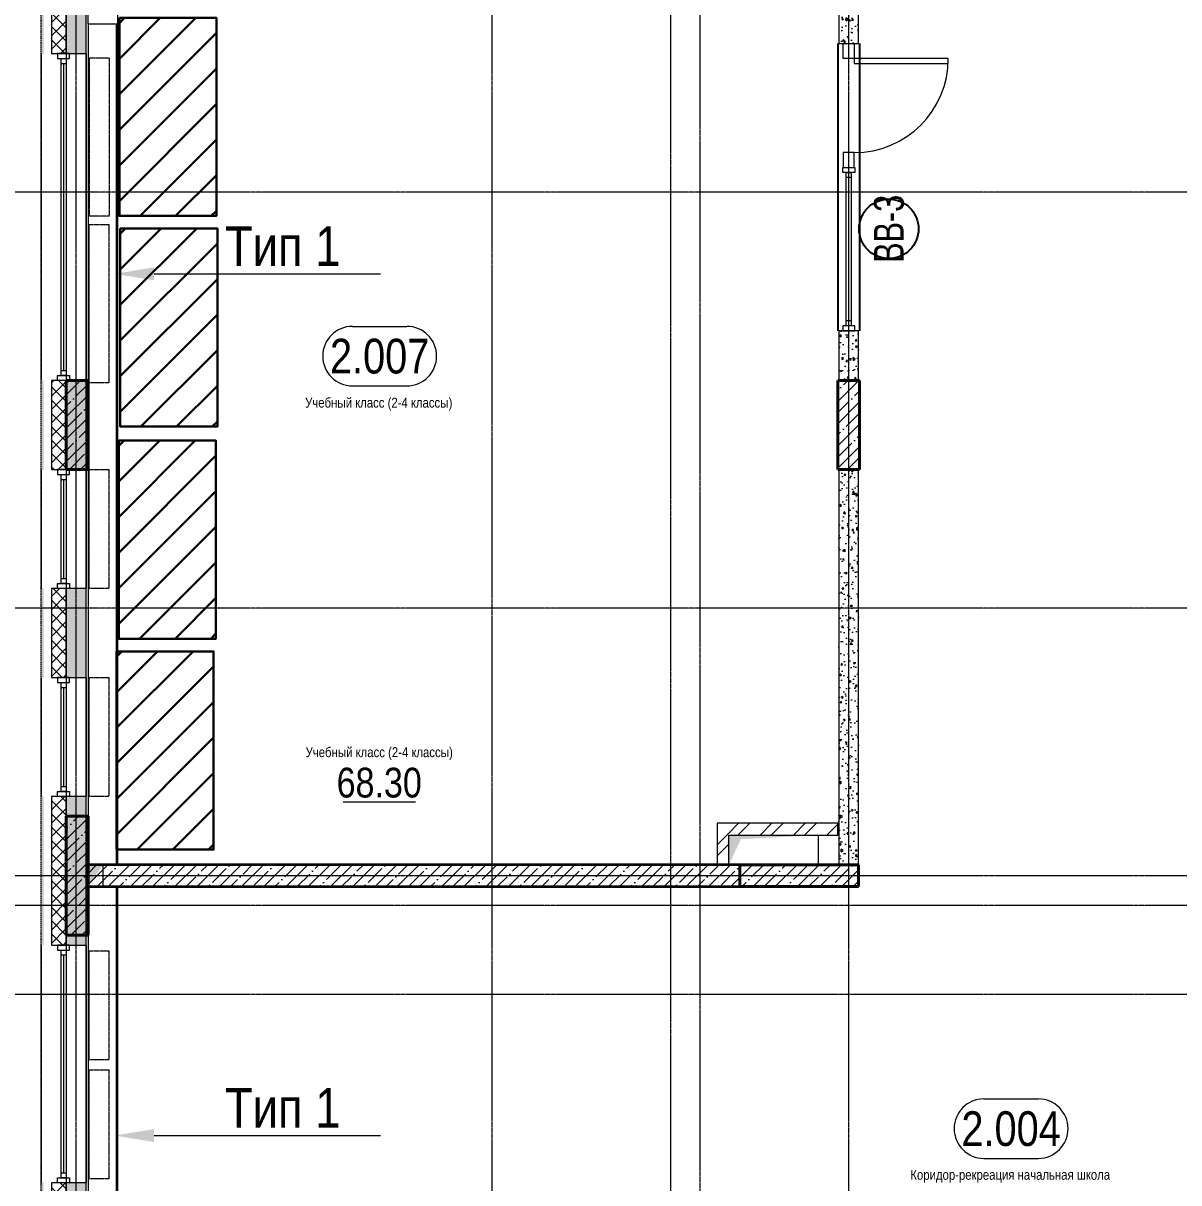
# Model space of a CAD drawing. Header units: millimetres. Extents: x -231292 to 573618, y -153144 to 564035.
# Drawn here: x 8348 to 20016, y 36830 to 48536 of the extents above; entities that cross this region are included whole.
import ezdxf
from ezdxf import colors
from ezdxf.entities.mleader import LeaderData, LeaderLine
from ezdxf.enums import TextEntityAlignment as Align
from ezdxf.math import Vec2, Vec3

# ---------------------------------------------------------------- set-up
doc = ezdxf.new("R2010")
doc.units = ezdxf.units.MM
for name, pattern in [('CENTER2', [28.575, 19.05, -3.175, 3.175, -3.175]), ('DASHED', [19.05, 12.7, -6.35]), ('HIDDEN2', [4.7625, 3.175, -1.5875])]:
    doc.linetypes.add(name, pattern=pattern)
doc.layers.get('0').update_dxf_attribs({"color": 250})
doc.layers.get('Defpoints').update_dxf_attribs({"color": 250})
for name, color, linetype, lineweight in [('10.3) строит. леса', 20, 'Continuous', 30), ('A-AREA', 250, 'Continuous', 15), ('A-Wall_Материал_Газоблок_Контур', 250, 'Continuous', 0), ('АР_Area', 250, 'Continuous', 5), ('АР_Витраж', 250, 'Continuous', 13), ('АР_Витраж марка', 250, 'Continuous', 9), ('АР_Двери_витраж', 250, 'Continuous', 9), ('АР_Колонны', 250, 'Continuous', 35), ('АР_Окна', 250, 'Continuous', 5), ('АР_Отопительные приборы', 250, 'HIDDEN2', 0), ('АР_площадь пом', 250, 'Continuous', 5), ('АР_Стены ЖБ', 250, 'Continuous', 35), ('АР_Стены кирпич', 250, 'Continuous', 20), ('АР_Стены ПЕНОблок', 250, 'Continuous', 20), ('АР_Утеплитель', 250, 'Continuous', 0), ('АР_Штриховка', 250, 'Continuous', 0), ('Зашивка радиаторов тип 1 (фанера и МДФ)', 250, 'Continuous', 0), ('Зашивки ГКЛ на всю высоту', 250, 'Continuous', 0), ('КМ_Фахверки', 250, 'Continuous', 80), ('ОВ_Отопление', 250, 'Continuous', 0), ('ОВ_Шахты', 250, 'Continuous', 5), ('Размеры зашивки ГКЛ', 250, 'Continuous', 0), ('РД_Оси_100', 250, 'Continuous', 0), ('РД_проем_инж перемыч_фахверк', 250, 'Continuous', 18)]:
    doc.layers.add(name, color=color, linetype=linetype, lineweight=lineweight)
doc.layers.add('АР_Делит', color=250, linetype='Continuous', lineweight=0, plot=False)
doc.layers.add('РД_Проем', color=250, linetype='Continuous', lineweight=0, plot=False)
doc.layers.add('РД_Витраж_вн', color=250, linetype='Continuous')
doc.styles.add('Arial_09', font='ARIALN.TTF', dxfattribs={"width": 0.9})
doc.styles.add('style1', font='ARIALN.TTF')
pattern_1 = [(45, (8883.4, 13229.69), (-112.2532, 112.2532), []), (45, (8995.66, 13229.69), (-112.2532, 112.2532), [198.4375, -39.6875, 0, -39.6875])]

# ---------------------------------------------------------------- blocks, each defined once
blk = doc.blocks.new('СОШ_2200_АР_ОСИ_М100_28.05.24')
at = {"layer": 'АР_Делит', "color": 5, "linetype": 'DASHED'}
blk.add_lwpolyline([(114955, 135155), (114955, -355), (93595.036, -355), (93595.036, 13855), (94145, 13855), (94145, 68320), (66055, 68320), (66055, 13857.73), (83455, 13857.73), (83455, -355), (45245, -355), (45245, 13145), (44695, 13145), (44695, 26755), (45245, 26755), (45245, 68320), (20455, 68320), (20455, 26755), (27955, 26755), (27955, 13145), (-355, 13145), (-355, 100855)], dxfattribs=at)
at = {"layer": 'РД_Оси_100', "linetype": 'CENTER2'}
for p, q in [((0, -6155), (0, 139938.679)), ((4200, -6155), (4200, 139938.679)), ((29555, 33600), (-5954.958, 33600)), ((29555, 29400), (-5954.958, 29400))]:
    blk.add_line(p, q, dxfattribs=at)
for points in [[(5849.555, 139938.679), (6000, 139538.679), (6000, -6194.559)], [(6300, -6195.83), (6300, 139538.679), (6450, 139938.679)], [(7800, -6155), (7800, 139938.679)], [(29555, 26700), (-5454.958, 26700), (-5954.958, 26850)], [(29555, 26400), (-5454.958, 26400), (-5954.958, 26250)], [(29555, 25500), (-5954.958, 25500)]]:
    blk.add_lwpolyline(points, dxfattribs=at)
blk = doc.blocks.new('otv')
at = {"linetype": 'Continuous'}
blk.add_lwpolyline([(0, -1), (0, 0), (1, 0), (1, -1)], close=True, dxfattribs=at)
blk.add_solid([(0, -1), (0, 0), (0.135, -0.137), (1, 0)], dxfattribs=at)
blk = doc.blocks.new('otv_в_стене')
at = {"linetype": 'Continuous'}
blk.add_lwpolyline([(0, -1), (0, 0), (1, 0), (1, -1)], close=True, dxfattribs=at)
blk.add_solid([(0, -1), (0, 0), (0.5, -0.5), (1, 0)], dxfattribs=at)
blk = doc.blocks.new('MOK-МаркаПом_овал_ареал')
for p, q in [((-2.75, 3), (2.75, 3)), ((-2.75, -3), (2.75, -3))]:
    blk.add_line(p, q)
for centre, radius, start, end in [((-2.75, 0), 3, 90, 270), ((2.75, 0), 3, 270, 90), ((-3.75, 0), 3.5, 0, 0.001)]:
    blk.add_arc(centre, radius, start, end)
at = {"color": 0, "style": 'style1'}
blk.add_attdef('АР-ПОМЕЩЕНИЕ:НОМЕР', text='', height=3.5, dxfattribs=at).set_placement((0, 0), align=Align.MIDDLE)
at = {"layer": 'Defpoints', "color": 2, "style": 'style1'}
blk.add_attdef('АР-ПОМЕЩЕНИЕ:НАИМЕНОВАНИЕ', text='', height=1, dxfattribs=at).set_placement((-0.09, -4.81), align=Align.MIDDLE)
blk = doc.blocks.new('MOK-МаркаПомещения1')
at = {"layer": 'A-AREA', "color": 0}
blk.add_line((-3.65, -1.94), (3.65, -1.94), dxfattribs=at)
at = {"layer": 'A-AREA', "color": 0, "style": 'style1'}
blk.add_attdef('АР-ПОМЕЩЕНИЕ:ПЛОЩАДЬ', text='', height=3, dxfattribs=at).set_placement((0, 0), align=Align.MIDDLE)
at = {"layer": 'Defpoints', "style": 'style1', "flags": 8}
blk.add_attdef('АР-ПОМЕЩЕНИЕ:НАИМЕНОВАНИЕ', text='', height=1, dxfattribs=at).set_placement((0, 2.96), align=Align.MIDDLE)
blk = doc.blocks.new('МаркаВитража1')
at = {"layer": 'Defpoints'}
blk.add_circle((0, 0), 3, dxfattribs=at)
at = {"color": 0, "linetype": 'ByBlock', "lineweight": -2, "style": 'Arial_09', "width": 0.9}
blk.add_attdef('АР-ОКНО:НАИМЕНОВАНИЕ', text='', height=3, dxfattribs=at).set_placement((0, 0), align=Align.MIDDLE)

msp = doc.modelspace()

# ---------------------------------------------------------------- hatches: boundary and pattern name
at = {"layer": '10.3) строит. леса'}
h = msp.add_hatch(dxfattribs=at)
h.set_pattern_fill('ANSI31', color=256, scale=80)
h.set_pattern_definition([(45, (13518.53, 192469.18), (-179.60512, 179.60512), [])])
h.paths.add_polyline_path([(9318.839, 48590.061), (9318.839, 46590.061), (10298.839, 46590.061), (10298.839, 48590.061)])
h = msp.add_hatch(dxfattribs=at)
h.set_pattern_fill('ANSI31', color=256, scale=80)
h.set_pattern_definition([(45, (13527.96, 190342.58), (-179.60512, 179.60512), [])])
h.paths.add_polyline_path([(9328.276, 46463.461), (9328.276, 44463.461), (10308.276, 44463.461), (10308.276, 46463.461)])
h = msp.add_hatch(dxfattribs=at)
h.set_pattern_fill('ANSI31', color=256, scale=80)
h.set_pattern_definition([(45, (13513.84, 188200.73), (-179.60512, 179.60512), [])])
h.paths.add_polyline_path([(9314.153, 44321.609), (9314.153, 42321.609), (10294.153, 42321.609), (10294.153, 44321.609)])
h = msp.add_hatch(dxfattribs=at)
h.set_pattern_fill('ANSI31', color=256, scale=80)
h.set_pattern_definition([(45, (13490.6, 186072.52), (-179.60512, 179.60512), [])])
h.paths.add_polyline_path([(9290.901, 42193.403), (9290.901, 40193.403), (10270.901, 40193.403), (10270.901, 42193.403)])
at = {"layer": 'АР_Штриховка', "linetype": 'Continuous', "lineweight": 0}
h = msp.add_hatch(dxfattribs=at)
h.set_pattern_fill('_U', color=256, style=0, pattern_type=0)
h.set_pattern_definition([(360, (8883.4027, 13229.6861), (-8e-17, 1), [])])
h.paths.add_polyline_path([(8528.403, 29029.686), (8553.403, 29029.686), (8553.403, 29929.686), (8528.403, 29929.686)], flags=0)
h.paths.add_polyline_path([(8528.403, 31129.686), (8553.403, 31129.686), (8553.403, 32029.686), (8528.403, 32029.686)], flags=0)
h.paths.add_polyline_path([(8528.403, 35329.686), (8553.403, 35329.686), (8553.403, 36829.686), (8528.403, 36829.686)], flags=0)
h.paths.add_polyline_path([(8528.403, 39229.686), (8553.403, 39229.686), (8553.403, 40729.686), (8528.403, 40729.686)], flags=0)
h.paths.add_polyline_path([(8528.403, 41929.686), (8553.403, 41929.686), (8553.403, 42829.686), (8528.403, 42829.686)], flags=0)
h.paths.add_polyline_path([(8528.403, 44029.686), (8553.403, 44029.686), (8553.403, 44929.686), (8528.403, 44929.686)], flags=0)
h.paths.add_polyline_path([(8528.403, 48229.686), (8553.403, 48229.686), (8553.403, 50029.686), (8528.403, 50029.686)], flags=0)
h.paths.add_polyline_path([(8528.403, 51229.686), (8553.403, 51229.686), (8553.403, 52129.686), (8528.403, 52129.686)], flags=0)
h.paths.add_polyline_path([(8528.403, 53329.686), (8553.403, 53329.686), (8553.403, 54229.686), (8528.403, 54229.686)], flags=0)
h.paths.add_polyline_path([(8528.403, 57529.686), (8553.403, 57529.686), (8553.403, 59329.686), (8528.403, 59329.686)], flags=0)
h.paths.add_polyline_path([(8528.403, 60529.686), (8553.403, 60529.686), (8553.403, 61429.686), (8528.403, 61429.686)], flags=0)
h.paths.add_polyline_path([(8528.403, 62629.686), (8553.403, 62629.686), (8553.403, 63529.686), (8528.403, 63529.686)], flags=0)
h.paths.add_polyline_path([(8528.403, 66829.686), (8553.403, 66829.686), (8553.403, 68629.686), (8528.403, 68629.686)], flags=0)
h.paths.add_polyline_path([(8528.403, 69829.686), (8553.403, 69829.686), (8553.403, 70729.686), (8528.403, 70729.686)], flags=0)
h.paths.add_polyline_path([(8528.403, 71929.686), (8553.403, 71929.686), (8553.403, 72829.686), (8528.403, 72829.686)], flags=0)
h.paths.add_polyline_path([(8528.403, 76129.686), (8553.403, 76129.686), (8553.403, 77829.686), (8528.403, 77829.686)], flags=0)
h.paths.add_polyline_path([(8528.403, 80229.686), (8553.403, 80229.686), (8553.403, 81129.686), (8528.403, 81129.686)], flags=0)
h.paths.add_polyline_path([(8528.403, 82629.686), (8553.403, 82629.686), (8553.403, 83829.686), (8528.403, 83829.686)], flags=0)
h.paths.add_polyline_path([(8528.403, 86229.686), (8553.403, 86229.686), (8553.403, 87129.686), (8528.403, 87129.686)], flags=0)
h.paths.add_polyline_path([(8528.403, 88629.686), (8553.403, 88629.686), (8553.403, 89829.686), (8528.403, 89829.686)], flags=0)
h.paths.add_polyline_path([(8528.403, 92229.686), (8553.403, 92229.686), (8553.403, 93129.686), (8528.403, 93129.686)], flags=0)
h.paths.add_polyline_path([(8528.403, 94629.686), (8553.403, 94629.686), (8553.403, 96129.686), (8528.403, 96129.686)], flags=0)
h.paths.add_polyline_path([(8528.403, 98529.686), (8553.403, 98529.686), (8553.403, 99429.686), (8528.403, 99429.686)], flags=0)
h.paths.add_polyline_path([(8528.403, 100929.686), (8553.403, 100929.686), (8553.403, 102329.686), (8528.403, 102329.686)], flags=0)
h.paths.add_polyline_path([(8528.403, 103529.686), (8553.403, 103529.686), (8553.403, 104029.686), (8528.403, 104029.686)], flags=0)
h = msp.add_hatch(dxfattribs=at)
h.set_pattern_fill('ANSI37', color=256, scale=30, style=0)
h.set_pattern_definition([(45, (8883.4, 13229.69), (-67.35192, 67.35192), []), (135, (8883.4, 13229.69), (-67.35192, -67.35192), [])])
h.paths.add_polyline_path([(8633.403, 29029.686), (8783.403, 29029.686), (8783.403, 29929.686), (8633.403, 29929.686)], flags=0)
h.paths.add_polyline_path([(8633.403, 31129.686), (8783.403, 31129.686), (8783.403, 32029.686), (8633.403, 32029.686)], flags=0)
h.paths.add_polyline_path([(8633.403, 35329.686), (8783.403, 35329.686), (8783.403, 36829.686), (8633.403, 36829.686)], flags=0)
h.paths.add_polyline_path([(8633.403, 39229.686), (8783.403, 39229.686), (8783.403, 40729.686), (8633.403, 40729.686)], flags=0)
h.paths.add_polyline_path([(8633.403, 41929.686), (8783.403, 41929.686), (8783.403, 42829.686), (8633.403, 42829.686)], flags=0)
h.paths.add_polyline_path([(8633.403, 44029.686), (8783.403, 44029.686), (8783.403, 44929.686), (8633.403, 44929.686)], flags=0)
h.paths.add_polyline_path([(8633.403, 48229.686), (8783.403, 48229.686), (8783.403, 50029.686), (8633.403, 50029.686)], flags=0)
h.paths.add_polyline_path([(8633.403, 51229.686), (8783.403, 51229.686), (8783.403, 52129.686), (8633.403, 52129.686)], flags=0)
h.paths.add_polyline_path([(8633.403, 53329.686), (8783.403, 53329.686), (8783.403, 54229.686), (8633.403, 54229.686)], flags=0)
h.paths.add_polyline_path([(8633.403, 57529.686), (8783.403, 57529.686), (8783.403, 59329.686), (8633.403, 59329.686)], flags=0)
h.paths.add_polyline_path([(8633.403, 60529.686), (8783.403, 60529.686), (8783.403, 61429.686), (8633.403, 61429.686)], flags=0)
h.paths.add_polyline_path([(8633.403, 62629.686), (8783.403, 62629.686), (8783.403, 63529.686), (8633.403, 63529.686)], flags=0)
h.paths.add_polyline_path([(8633.403, 66829.686), (8783.403, 66829.686), (8783.403, 68629.686), (8633.403, 68629.686)], flags=0)
h.paths.add_polyline_path([(8633.403, 69829.686), (8783.403, 69829.686), (8783.403, 70729.686), (8633.403, 70729.686)], flags=0)
h.paths.add_polyline_path([(8633.403, 71929.686), (8783.403, 71929.686), (8783.403, 72829.686), (8633.403, 72829.686)], flags=0)
h.paths.add_polyline_path([(8633.403, 76129.686), (8783.403, 76129.686), (8783.403, 77829.686), (8633.403, 77829.686)], flags=0)
h.paths.add_polyline_path([(8633.403, 80229.686), (8783.403, 80229.686), (8783.403, 81129.686), (8633.403, 81129.686)], flags=0)
h.paths.add_polyline_path([(8633.403, 82629.686), (8783.403, 82629.686), (8783.403, 83829.686), (8633.403, 83829.686)], flags=0)
h.paths.add_polyline_path([(8633.403, 86229.686), (8783.403, 86229.686), (8783.403, 87129.686), (8633.403, 87129.686)], flags=0)
h.paths.add_polyline_path([(8633.403, 88629.686), (8783.403, 88629.686), (8783.403, 89829.686), (8633.403, 89829.686)], flags=0)
h.paths.add_polyline_path([(8633.403, 92229.686), (8783.403, 92229.686), (8783.403, 93129.686), (8633.403, 93129.686)], flags=0)
h.paths.add_polyline_path([(8633.403, 94629.686), (8783.403, 94629.686), (8783.403, 96129.686), (8633.403, 96129.686)], flags=0)
h.paths.add_polyline_path([(8633.403, 98529.686), (8783.403, 98529.686), (8783.403, 99429.686), (8633.403, 99429.686)], flags=0)
h.paths.add_polyline_path([(8633.403, 100929.686), (8783.403, 100929.686), (8783.403, 102329.686), (8633.403, 102329.686)], flags=0)
h.paths.add_polyline_path([(8633.403, 103529.686), (8783.403, 103529.686), (8783.403, 104029.686), (8633.403, 104029.686)], flags=0)
h = msp.add_hatch(dxfattribs=at)
h.set_pattern_fill('AR-CONC', color=256, style=0)
h.set_pattern_definition([(50, (8883.4, 13229.69), (182.18467, -15.93909), [19.05, -209.55]), (355, (8883.4, 13229.69), (-35.24342, 191.05685), [15.24, -167.6406]), (100.45144, (8898.58, 13228.36), (146.94125, 175.11775), [16.19, -178.09024]), (46.1842, (8883.4, 13280.49), (271.07904, -42.04233), [28.575, -314.325]), (96.63556, (8906, 13276.98), (237.4041, 247.4261), [24.285, -267.1356]), (351.18415, (8883.4, 13280.5), (237.4041, 247.4261), [22.86, -251.4597]), (21, (8908.8, 13267.79), (151.6144, -102.2652), [19.05, -209.55]), (326, (8908.8, 13267.79), (61.80203, 184.18797), [15.24, -167.64]), (71.45144, (8921.44, 13259.26), (213.41642, 81.92277), [16.19, -178.08994]), (37.5, (8883.4, 13229.686), (3.088603, 84.55504), [0, -165.608, 0, -170.18, 0, -168.275]), (7.5, (8883.4, 13229.69), (66.81966, 100.180575), [0, -97.028, 0, -161.798, 0, -64.135]), (327.5, (8826.76, 13229.686), (135.590595, -5.728744), [0, -63.5, 0, -198.12, 0, -262.89]), (317.5, (8801.36, 13229.69), (148.12918, 25.42649), [0, -82.55, 0, -131.572, 0, -186.69])])
h.paths.add_polyline_path([(8783.403, 29029.686), (8983.403, 29029.686), (8983.403, 29929.686), (8783.403, 29929.686)], flags=0)
h.paths.add_polyline_path([(8783.403, 31129.686), (8983.403, 31129.686), (8983.403, 32029.686), (8783.403, 32029.686)], flags=0)
h.paths.add_polyline_path([(8783.403, 35329.686), (8983.403, 35329.686), (8983.403, 36829.686), (8783.403, 36829.686)], flags=0)
h.paths.add_polyline_path([(8783.403, 39229.686), (8983.403, 39229.686), (8983.403, 40729.686), (8783.403, 40729.686)], flags=0)
h.paths.add_polyline_path([(8783.403, 41929.686), (8983.403, 41929.686), (8983.403, 42829.686), (8783.403, 42829.686)], flags=0)
h.paths.add_polyline_path([(8783.403, 44029.686), (8983.403, 44029.686), (8983.403, 44929.686), (8783.403, 44929.686)], flags=0)
h.paths.add_polyline_path([(8783.403, 48229.686), (8983.403, 48229.686), (8983.403, 50029.686), (8783.403, 50029.686)], flags=0)
h.paths.add_polyline_path([(8783.403, 51229.686), (8983.403, 51229.686), (8983.403, 52129.686), (8783.403, 52129.686)], flags=0)
h.paths.add_polyline_path([(8783.403, 53329.686), (8983.403, 53329.686), (8983.403, 54229.686), (8783.403, 54229.686)], flags=0)
h.paths.add_polyline_path([(8783.403, 57529.686), (8983.403, 57529.686), (8983.403, 59329.686), (8783.403, 59329.686)], flags=0)
h.paths.add_polyline_path([(8783.403, 60529.686), (8983.403, 60529.686), (8983.403, 61429.686), (8783.403, 61429.686)], flags=0)
h.paths.add_polyline_path([(8783.403, 62629.686), (8983.403, 62629.686), (8983.403, 63529.686), (8783.403, 63529.686)], flags=0)
h.paths.add_polyline_path([(8783.403, 66829.686), (8983.403, 66829.686), (8983.403, 68629.686), (8783.403, 68629.686)], flags=0)
h.paths.add_polyline_path([(8783.403, 69829.686), (8983.403, 69829.686), (8983.403, 70729.686), (8783.403, 70729.686)], flags=0)
h.paths.add_polyline_path([(8783.403, 71929.686), (8983.403, 71929.686), (8983.403, 72829.686), (8783.403, 72829.686)], flags=0)
h.paths.add_polyline_path([(8783.403, 76129.686), (8983.403, 76129.686), (8983.403, 77829.686), (8783.403, 77829.686)], flags=0)
h.paths.add_polyline_path([(8783.403, 80229.686), (8983.403, 80229.686), (8983.403, 81129.686), (8783.403, 81129.686)], flags=0)
h.paths.add_polyline_path([(8783.403, 82629.686), (8983.403, 82629.686), (8983.403, 83829.686), (8783.403, 83829.686)], flags=0)
h.paths.add_polyline_path([(8783.403, 86229.686), (8983.403, 86229.686), (8983.403, 87129.686), (8783.403, 87129.686)], flags=0)
h.paths.add_polyline_path([(8783.403, 88629.686), (8983.403, 88629.686), (8983.403, 89829.686), (8783.403, 89829.686)], flags=0)
h.paths.add_polyline_path([(8783.403, 92229.686), (8983.403, 92229.686), (8983.403, 93129.686), (8783.403, 93129.686)], flags=0)
h.paths.add_polyline_path([(8783.403, 94629.686), (8983.403, 94629.686), (8983.403, 96129.686), (8783.403, 96129.686)], flags=0)
h.paths.add_polyline_path([(8783.403, 98529.686), (8983.403, 98529.686), (8983.403, 99429.686), (8783.403, 99429.686)], flags=0)
h.paths.add_polyline_path([(8783.403, 100929.686), (8983.403, 100929.686), (8983.403, 102329.686), (8783.403, 102329.686)], flags=0)
h.paths.add_polyline_path([(8783.403, 103529.686), (8983.403, 103529.686), (8983.403, 104029.686), (8783.403, 104029.686)], flags=0)
h = msp.add_hatch(dxfattribs=at)
h.set_pattern_fill('AR-CONC', color=256, angle=45, style=0)
h.set_pattern_definition([(95, (8883.4, 13229.69), (140.09465, 117.5534), [19.05, -209.55]), (40, (8883.4, 13229.69), (-160.0185, 110.1767), [15.24, -167.6406]), (145.45144, (8895.08, 13239.48), (-19.9238, 227.7301), [16.19, -178.0902]), (91.1842, (8847.48, 13265.6), (221.4102, 161.9534), [28.575, -314.325]), (141.63556, (8865.93, 13279.1), (-7.0866, 342.8268), [24.285, -267.1356]), (36.18415, (8847.48, 13265.6), (-7.0866, 342.8268), [22.86, -251.4597]), (66, (8874.42, 13274.59), (179.52, 34.89515), [19.05, -209.55]), (11, (8874.42, 13274.59), (-86.5399, 173.9412), [15.24, -167.64]), (116.45145, (8889.38, 13277.5), (92.98005, 208.8363), [16.19, -178.0899]), (82.5, (8883.4, 13229.686), (-57.60547, 61.97341), [0, -165.608, 0, -170.18, 0, -168.275]), (52.5, (8883.4, 13229.69), (-23.58973, 118.087), [0, -97.028, 0, -161.798, 0, -64.135]), (12.5, (8843.35, 13189.634), (99.92786, 91.8262), [0, -63.5, 0, -198.12, 0, -262.89]), (2.5, (8825.39, 13171.67), (86.7639, 122.7224), [0, -82.55, 0, -131.572, 0, -186.69])])
h.paths.add_polyline_path([(16583.403, 44929.686), (16783.403, 44929.686), (16783.403, 45429.686), (16583.403, 45429.686)], flags=0)
h.paths.add_polyline_path([(16583.403, 48329.686), (16783.403, 48329.686), (16783.403, 48629.686), (16583.403, 48629.686)], flags=0)
at = {"layer": 'АР_Штриховка', "linetype": 'Continuous', "lineweight": 5}
h = msp.add_hatch(dxfattribs=at)
h.set_pattern_fill('ANSI35', color=256, scale=25, style=0)
h.set_pattern_definition(pattern_1)
h.paths.add_polyline_path([(8783.403, 44029.686), (9003.403, 44029.686), (9003.403, 44929.686), (8783.403, 44929.686)], flags=0)
h = msp.add_hatch(dxfattribs=at)
h.set_pattern_fill('ANSI35', color=256, scale=25, style=0)
h.set_pattern_definition(pattern_1)
h.paths.add_polyline_path([(16573.403, 44029.686), (16793.403, 44029.686), (16793.403, 44929.686), (16573.403, 44929.686)], flags=0)
at = {"layer": 'АР_Штриховка', "linetype": 'Continuous', "lineweight": 0}
h = msp.add_hatch(dxfattribs=at)
h.set_pattern_fill('AR-CONC', color=256, angle=45, style=0)
h.set_pattern_definition([(95, (8883.4, 13229.69), (140.09465, 117.5534), [19.05, -209.55]), (40, (8883.4, 13229.69), (-160.0185, 110.1767), [15.24, -167.6406]), (145.45144, (8895.08, 13239.48), (-19.9238, 227.7301), [16.19, -178.0902]), (91.1842, (8847.48, 13265.6), (221.4102, 161.9534), [28.575, -314.325]), (141.6356, (8865.93, 13279.1), (-7.0866, 342.8268), [24.285, -267.1356]), (36.1842, (8847.48, 13265.6), (-7.0866, 342.8268), [22.86, -251.4597]), (66, (8874.42, 13274.59), (179.52, 34.89515), [19.05, -209.55]), (11, (8874.42, 13274.59), (-86.5399, 173.9412), [15.24, -167.64]), (116.45145, (8889.38, 13277.5), (92.9801, 208.8363), [16.19, -178.0899]), (82.5, (8883.4, 13229.686), (-57.60547, 61.97341), [0, -165.608, 0, -170.18, 0, -168.275]), (52.5, (8883.4, 13229.69), (-23.58973, 118.087), [0, -97.028, 0, -161.798, 0, -64.135]), (12.5, (8843.35, 13189.634), (99.92786, 91.8262), [0, -63.5, 0, -198.12, 0, -262.89]), (2.5, (8825.39, 13171.67), (86.7639, 122.7224), [0, -82.55, 0, -131.572, 0, -186.69])])
h.paths.add_polyline_path([(16583.403, 40039.686), (16783.403, 40039.686), (16783.403, 44029.686), (16583.403, 44029.686)], flags=0)
at = {"layer": 'АР_Штриховка', "linetype": 'Continuous', "lineweight": 5}
h = msp.add_hatch(dxfattribs=at)
h.set_pattern_fill('ANSI35', color=256, scale=25, style=0)
h.set_pattern_definition(pattern_1)
h.paths.add_polyline_path([(8783.403, 39329.686), (9003.403, 39329.686), (9003.403, 40529.686), (8783.403, 40529.686)], flags=0)
at = {"layer": 'АР_Штриховка', "linetype": 'Continuous', "lineweight": 0}
h = msp.add_hatch(dxfattribs=at)
h.set_pattern_fill('ANSI32', color=256, scale=25, style=0)
h.set_pattern_definition([(45, (8883.4, 13229.69), (-168.3798, 168.3798), []), (45, (8995.66, 13229.69), (-168.3798, 168.3798), [])])
h.paths.add_polyline_path([(15353.403, 40039.686), (15473.403, 40039.686), (15473.403, 40339.686), (15353.403, 40459.686)], flags=0)
h = msp.add_hatch(dxfattribs=at)
h.set_pattern_fill('ANSI32', color=256, scale=25, style=0)
h.set_pattern_definition([(45, (8883.4, 13229.69), (-168.3798, 168.3798), []), (45, (8995.66, 13229.69), (-168.3798, 168.3798), [])])
h.paths.add_polyline_path([(15353.403, 40459.686), (15473.403, 40339.686), (16573.403, 40339.686), (16573.403, 40459.686)], flags=0)
at = {"layer": 'АР_Штриховка', "linetype": 'Continuous', "lineweight": 5}
h = msp.add_hatch(dxfattribs=at)
h.set_pattern_fill('ANSI35', color=256, scale=25, angle=-360, style=0)
h.set_pattern_definition([(45, (8883.4, 13229.69), (-112.2532, 112.2532), []), (45, (8995.66, 13229.69), (-112.2532, 112.2532), [198.4375, -39.6875, 0, -39.6875])])
h.paths.add_polyline_path([(9003.403, 40039.686), (9003.403, 39819.686), (15583.4, 39819.686), (15583.4, 40039.686)], flags=0)
h = msp.add_hatch(dxfattribs=at)
h.set_pattern_fill('ANSI35', color=256, scale=25, style=0)
h.set_pattern_definition([(45, (8883.4, 13229.69), (-112.2532, 112.2532), []), (45, (8995.66, 13229.69), (-112.2532, 112.2532), [198.4375, -39.6875, 0, -39.6875])])
h.paths.add_polyline_path([(16783.403, 39819.686), (16783.403, 40039.686), (15583.403, 40039.686), (15583.403, 39819.686)], flags=0)

# ---------------------------------------------------------------- linework, layer by layer
at = {"layer": '10.3) строит. леса'}
for points in [[(9318.839, 48590.061), (9318.839, 46590.061), (10298.839, 46590.061), (10298.839, 48590.061)], [(9328.276, 46463.461), (9328.276, 44463.461), (10308.276, 44463.461), (10308.276, 46463.461)], [(9314.153, 44321.609), (9314.153, 42321.609), (10294.153, 42321.609), (10294.153, 44321.609)], [(9290.901, 42193.403), (9290.901, 40193.403), (10270.901, 40193.403), (10270.901, 42193.403)]]:
    msp.add_lwpolyline(points, close=True, dxfattribs=at)
at = {"layer": 'A-Wall_Материал_Газоблок_Контур', "linetype": 'Continuous', "lineweight": 0}
for p, q in [((8528.403, 48229.686), (8528.403, 44929.686)), ((8983.403, 44929.686), (8983.403, 48229.686)), ((8528.403, 44029.686), (8528.403, 42829.686)), ((8983.403, 42829.686), (8983.403, 44029.686)), ((8528.403, 41929.686), (8528.403, 40729.686)), ((8983.403, 40729.686), (8983.403, 41929.686)), ((8528.403, 39229.686), (8528.403, 36829.686)), ((8983.403, 36829.686), (8983.403, 39229.686))]:
    msp.add_line(p, q, dxfattribs=at)
at = {"layer": 'АР_Витраж', "linetype": 'Continuous', "lineweight": 5}
for p, q in [((16573.403, 45429.686), (16573.403, 47079.686)), ((16793.403, 45429.686), (16793.403, 47079.686))]:
    msp.add_line(p, q, dxfattribs=at)
at = {"layer": 'АР_Витраж', "linetype": 'Continuous', "lineweight": 13}
for p, q in [((16708.403, 46979.686), (16658.403, 46979.686)), ((16683.403, 45529.686), (16683.403, 46979.686)), ((16708.403, 45529.686), (16658.403, 45529.686))]:
    msp.add_line(p, q, dxfattribs=at)
for points in [[(16623.403, 47029.686), (16623.403, 47079.686), (16743.403, 47079.686), (16743.403, 47029.686)], [(16708.403, 45479.686), (16658.403, 45479.686), (16658.403, 47029.686), (16708.403, 47029.686)], [(16623.403, 45479.686), (16623.403, 45429.686), (16743.403, 45429.686), (16743.403, 45479.686)]]:
    msp.add_lwpolyline(points, close=True, dxfattribs=at)
at = {"layer": 'АР_Двери_витраж', "linetype": 'Continuous', "lineweight": 9}
for points in [[(16628.403, 48179.686), (16628.403, 48329.686), (16738.403, 48329.686), (16738.403, 48179.686)], [(16738.403, 48179.686), (16738.403, 48129.686), (17688.403, 48129.686), (17688.403, 48179.686)], [(16628.403, 47229.686), (16628.403, 47079.686), (16738.403, 47079.686), (16738.403, 47229.686)]]:
    msp.add_lwpolyline(points, close=True, dxfattribs=at)
msp.add_arc((16738.403, 48179.686), 950, 270, 0, dxfattribs=at)
at = {"layer": 'АР_Колонны', "linetype": 'HIDDEN2', "lineweight": 25}
for p, q in [((8783.403, 44929.686), (9003.403, 44929.686)), ((8783.403, 44029.686), (8783.403, 44929.686)), ((9003.403, 44929.686), (9003.403, 44029.686)), ((16573.403, 44929.686), (16793.403, 44929.686)), ((16573.403, 44029.686), (16573.403, 44929.686)), ((16793.403, 44929.686), (16793.403, 44029.686)), ((9003.403, 44029.686), (8783.403, 44029.686)), ((16793.403, 44029.686), (16573.403, 44029.686)), ((8783.403, 40529.686), (9003.403, 40529.686)), ((8783.403, 39329.686), (8783.403, 40529.686)), ((9003.403, 40529.686), (9003.403, 39329.686)), ((15583.403, 40039.686), (16783.403, 40039.686)), ((15583.403, 39819.686), (15583.403, 40039.686)), ((16783.403, 40039.686), (16783.403, 39819.686)), ((16783.403, 39819.686), (15583.403, 39819.686)), ((9003.403, 39329.686), (8783.403, 39329.686))]:
    msp.add_line(p, q, dxfattribs=at)
at = {"layer": 'АР_Колонны', "linetype": 'Continuous', "lineweight": 35}
for p, q in [((8783.403, 44929.686), (9003.403, 44929.686)), ((8783.403, 44029.686), (8783.403, 44929.686)), ((9003.403, 44029.686), (9003.403, 44929.686)), ((16573.403, 44929.686), (16793.403, 44929.686)), ((16573.403, 44029.686), (16573.403, 44929.686)), ((16793.403, 44029.686), (16793.403, 44929.686)), ((8783.403, 44029.686), (9003.403, 44029.686)), ((16573.403, 44029.686), (16793.403, 44029.686)), ((8783.403, 40529.686), (9003.403, 40529.686)), ((8783.403, 39329.686), (8783.403, 40529.686)), ((9003.403, 39329.686), (9003.403, 40529.686)), ((15583.403, 39819.686), (15583.403, 40039.686)), ((15583.403, 40039.686), (16783.403, 40039.686)), ((16783.403, 39819.686), (16783.403, 40039.686)), ((15583.403, 39819.686), (16783.403, 39819.686)), ((8783.403, 39329.686), (9003.403, 39329.686))]:
    msp.add_line(p, q, dxfattribs=at)
at = {"layer": 'АР_Окна', "linetype": 'Continuous', "lineweight": 5}
for p, q in [((8528.403, 48229.686), (8528.403, 44929.686)), ((8730.903, 48129.686), (8780.903, 48129.686)), ((8755.903, 48129.686), (8755.903, 45029.686)), ((8983.403, 48229.686), (8983.403, 44929.686)), ((8730.903, 45029.686), (8780.903, 45029.686)), ((8528.403, 44029.686), (8528.403, 42829.686)), ((8983.403, 44029.686), (8983.403, 42829.686)), ((8730.903, 43929.686), (8780.903, 43929.686)), ((8755.903, 43929.686), (8755.903, 42929.686)), ((8730.903, 42929.686), (8780.903, 42929.686)), ((8528.403, 41929.686), (8528.403, 40729.686)), ((8983.403, 41929.686), (8983.403, 40729.686)), ((8730.903, 41829.686), (8780.903, 41829.686)), ((8755.903, 41829.686), (8755.903, 40829.686)), ((8730.903, 40829.686), (8780.903, 40829.686)), ((8528.403, 39229.686), (8528.403, 36829.686)), ((8983.403, 39229.686), (8983.403, 36829.686)), ((8730.903, 39129.686), (8780.903, 39129.686)), ((8755.903, 39129.686), (8755.903, 36929.686)), ((8730.903, 36929.686), (8780.903, 36929.686))]:
    msp.add_line(p, q, dxfattribs=at)
for points in [[(8815.903, 48179.686), (8815.903, 48229.686), (8695.903, 48229.686), (8695.903, 48179.686)], [(8730.903, 48179.686), (8780.903, 48179.686), (8780.903, 44979.686), (8730.903, 44979.686)], [(8815.903, 44979.686), (8815.903, 44929.686), (8695.903, 44929.686), (8695.903, 44979.686)], [(8815.903, 43979.686), (8815.903, 44029.686), (8695.903, 44029.686), (8695.903, 43979.686)], [(8730.903, 43979.686), (8780.903, 43979.686), (8780.903, 42879.686), (8730.903, 42879.686)], [(8815.903, 42879.686), (8815.903, 42829.686), (8695.903, 42829.686), (8695.903, 42879.686)], [(8815.903, 41879.686), (8815.903, 41929.686), (8695.903, 41929.686), (8695.903, 41879.686)], [(8730.903, 41879.686), (8780.903, 41879.686), (8780.903, 40779.686), (8730.903, 40779.686)], [(8815.903, 40779.686), (8815.903, 40729.686), (8695.903, 40729.686), (8695.903, 40779.686)], [(8815.903, 39179.686), (8815.903, 39229.686), (8695.903, 39229.686), (8695.903, 39179.686)], [(8730.903, 39179.686), (8780.903, 39179.686), (8780.903, 36879.686), (8730.903, 36879.686)], [(8815.903, 36879.686), (8815.903, 36829.686), (8695.903, 36829.686), (8695.903, 36879.686)]]:
    msp.add_lwpolyline(points, close=True, dxfattribs=at)
at = {"layer": 'АР_Отопительные приборы'}
for points in [[(9015.846, 48186.883), (9215.846, 48186.883), (9215.846, 46586.883), (9015.846, 46586.883)], [(9013.403, 46505.162), (9213.403, 46505.162), (9213.403, 44905.162), (9013.403, 44905.162)], [(9013.403, 44029.686), (9213.403, 44029.686), (9213.403, 42829.686), (9013.403, 42829.686)], [(9013.403, 41929.686), (9213.403, 41929.686), (9213.403, 40729.686), (9013.403, 40729.686)], [(9013.403, 39171.634), (9213.403, 39171.634), (9213.403, 38071.634), (9013.403, 38071.634)], [(9013.403, 37968.89), (9213.403, 37968.89), (9213.403, 36868.89), (9013.403, 36868.89)]]:
    msp.add_lwpolyline(points, close=True, dxfattribs=at)
at = {"layer": 'АР_Стены ЖБ', "linetype": 'Continuous', "lineweight": 40}
for p, q in [((9003.403, 44929.686), (8783.403, 44929.686)), ((8783.403, 44929.686), (8783.403, 44029.686)), ((9003.403, 44029.686), (9003.403, 44929.686)), ((16793.403, 44929.686), (16573.403, 44929.686)), ((16573.403, 44929.686), (16573.403, 44029.686)), ((16793.403, 44029.686), (16793.403, 44929.686)), ((8783.403, 44029.686), (9003.403, 44029.686)), ((16573.403, 44029.686), (16793.403, 44029.686)), ((9003.403, 40529.686), (8783.403, 40529.686)), ((8783.403, 40529.686), (8783.403, 39329.686)), ((9003.403, 39329.686), (9003.403, 40529.686)), ((16783.403, 40039.686), (15583.403, 40039.686)), ((15583.403, 40039.686), (15583.403, 39819.686)), ((16783.403, 39819.686), (16783.403, 40039.686)), ((15583.403, 39819.686), (16783.403, 39819.686)), ((8783.403, 39329.686), (9003.403, 39329.686))]:
    msp.add_line(p, q, dxfattribs=at)
at = {"layer": 'АР_Стены ЖБ', "linetype": 'Continuous', "lineweight": 35}
for p, q in [((9003.403, 40039.686), (9003.403, 39819.686)), ((15583.4, 40039.686), (9003.403, 40039.686)), ((15583.4, 39819.686), (15583.4, 40039.686)), ((9003.403, 39819.686), (15583.4, 39819.686))]:
    msp.add_line(p, q, dxfattribs=at)
at = {"layer": 'АР_Стены кирпич', "linetype": 'Continuous', "lineweight": 20}
for p, q in [((15353.403, 40459.686), (15353.403, 40039.686)), ((16573.403, 40459.686), (15353.403, 40459.686)), ((16573.403, 40339.686), (16573.403, 40459.686)), ((15473.403, 40039.686), (15473.403, 40339.686)), ((15473.403, 40339.686), (16573.403, 40339.686)), ((15353.403, 40039.686), (15473.403, 40039.686))]:
    msp.add_line(p, q, dxfattribs=at)
at = {"layer": 'АР_Стены ПЕНОблок', "linetype": 'Continuous', "lineweight": 20}
for p, q in [((8783.403, 50029.686), (8783.403, 48229.686)), ((8983.403, 48229.686), (8983.403, 50029.686)), ((16583.403, 48629.686), (16583.403, 48329.686)), ((16783.403, 48329.686), (16783.403, 48629.686)), ((16583.403, 48329.686), (16783.403, 48329.686)), ((8783.403, 48229.686), (8983.403, 48229.686)), ((16783.403, 45429.686), (16583.403, 45429.686)), ((16583.403, 45429.686), (16583.403, 44929.686)), ((16783.403, 44929.686), (16783.403, 45429.686)), ((8983.403, 44929.686), (8783.403, 44929.686)), ((8783.403, 44929.686), (8783.403, 44029.686)), ((8983.403, 44029.686), (8983.403, 44929.686)), ((16583.403, 44929.686), (16783.403, 44929.686)), ((8783.403, 44029.686), (8983.403, 44029.686)), ((16783.403, 44029.686), (16583.403, 44029.686)), ((16583.403, 44029.686), (16583.403, 40039.686)), ((16783.403, 40039.686), (16783.403, 44029.686)), ((8983.403, 42829.686), (8783.403, 42829.686)), ((8783.403, 42829.686), (8783.403, 41929.686)), ((8983.403, 41929.686), (8983.403, 42829.686)), ((8783.403, 41929.686), (8983.403, 41929.686)), ((8983.403, 40729.686), (8783.403, 40729.686)), ((8783.403, 40729.686), (8783.403, 39229.686)), ((8983.403, 39229.686), (8983.403, 40729.686)), ((16583.403, 40039.686), (16783.403, 40039.686)), ((8783.403, 39229.686), (8983.403, 39229.686)), ((8983.403, 36829.686), (8783.403, 36829.686)), ((8783.403, 36829.686), (8783.403, 35329.686)), ((8983.403, 35329.686), (8983.403, 36829.686))]:
    msp.add_line(p, q, dxfattribs=at)
at = {"layer": 'АР_Утеплитель', "linetype": 'Continuous', "lineweight": 0}
for p, q in [((8633.403, 50029.686), (8633.403, 48229.686)), ((8783.403, 48229.686), (8783.403, 50029.686)), ((8633.403, 48229.686), (8783.403, 48229.686)), ((8783.403, 44929.686), (8633.403, 44929.686)), ((8633.403, 44929.686), (8633.403, 44029.686)), ((8783.403, 44029.686), (8783.403, 44929.686)), ((8633.403, 44029.686), (8783.403, 44029.686)), ((8783.403, 42829.686), (8633.403, 42829.686)), ((8633.403, 42829.686), (8633.403, 41929.686)), ((8783.403, 41929.686), (8783.403, 42829.686)), ((8633.403, 41929.686), (8783.403, 41929.686)), ((8783.403, 40729.686), (8633.403, 40729.686)), ((8633.403, 40729.686), (8633.403, 39229.686)), ((8783.403, 39229.686), (8783.403, 40729.686)), ((8633.403, 39229.686), (8783.403, 39229.686)), ((8783.403, 36829.686), (8633.403, 36829.686)), ((8633.403, 36829.686), (8633.403, 35329.686)), ((8783.403, 35329.686), (8783.403, 36829.686))]:
    msp.add_line(p, q, dxfattribs=at)
at = {"layer": 'Зашивка радиаторов тип 1 (фанера и МДФ)', "linetype": 'Continuous', "lineweight": 0}
for p, q in [((9003.289, 48529.686), (9303.289, 48529.69)), ((9003.289, 48529.686), (9003.403, 40039.686)), ((9290.903, 40039.69), (9290.789, 48529.69)), ((9290.789, 48529.69), (9290.903, 40039.69)), ((9303.403, 40039.69), (9303.289, 48529.69)), ((9003.403, 40039.686), (9303.403, 40039.69)), ((9003.403, 39819.686), (9303.403, 39819.686)), ((9003.403, 39819.686), (9003.403, 36509.686)), ((9290.903, 36139.686), (9290.903, 39819.686)), ((9290.903, 36139.686), (9290.903, 39819.686)), ((9303.403, 36139.686), (9303.403, 39819.686))]:
    msp.add_line(p, q, dxfattribs=at)
at = {"layer": 'Зашивки ГКЛ на всю высоту', "linetype": 'Continuous', "lineweight": 0}
for p, q in [((9303.289, 48529.687), (9303.289, 49129.692)), ((9003.289, 48529.687), (9003.289, 48629.687)), ((9003.289, 48529.687), (9303.289, 48529.687))]:
    msp.add_line(p, q, dxfattribs=at)
at = {"layer": 'КМ_Фахверки', "lineweight": 5}
msp.add_lwpolyline([(79583.403, 81804.686), (103283.403, 81804.103), (103283.403, 13129.686), (123583.403, 13129.686), (123583.371, 148129.686), (81883.406, 148129.686), (81883.406, 142129.686), (46283.403, 142129.686), (46283.403, 113829.686), (8783.403, 113829.686), (8783.403, 26629.686), (36583.403, 26629.686), (36583.403, 39729.686), (29083.403, 39729.686), (29083.403, 81804.686), (54383.403, 81804.686), (54383.403, 13129.686), (92083.403, 13129.686), (92083.403, 26829.686), (74683.402, 26829.694), (74683.401, 81804.686), (79584.99, 81804.686)], dxfattribs=at)
at = {"layer": 'РД_Витраж_вн', "linetype": 'Continuous', "lineweight": -3}
for p, q in [((16573.403, 48329.686), (16573.403, 45429.686)), ((16793.403, 48329.686), (16793.403, 45429.686))]:
    msp.add_line(p, q, dxfattribs=at)
at = {"layer": 'РД_Проем', "linetype": 'Continuous', "lineweight": 0}
for p, q in [((16573.403, 48329.686), (16573.403, 45429.686)), ((16793.403, 48329.686), (16793.403, 45429.686))]:
    msp.add_line(p, q, dxfattribs=at)
at = {"layer": 'РД_проем_инж перемыч_фахверк', "linetype": 'Continuous', "lineweight": 18}
for p, q in [((16573.403, 48329.686), (16573.403, 45429.686)), ((16793.403, 48329.686), (16793.403, 45429.686))]:
    msp.add_line(p, q, dxfattribs=at)

# ---------------------------------------------------------------- block references
at = {"layer": 'АР_Area', "linetype": 'Continuous', "lineweight": 5, "xscale": 100, "yscale": 100, "zscale": 100}
for p, values in [((11947.042, 45175.205), {'АР-ПОМЕЩЕНИЕ:НОМЕР': '2.007', 'АР-ПОМЕЩЕНИЕ:НАИМЕНОВАНИЕ': 'Учебный класс (2-4 классы)'}), ((18322.725, 37376.495), {'АР-ПОМЕЩЕНИЕ:НОМЕР': '2.004', 'АР-ПОМЕЩЕНИЕ:НАИМЕНОВАНИЕ': 'Коридор-рекреация начальная школа'})]:
    msp.add_blockref('MOK-МаркаПом_овал_ареал', p, dxfattribs=at).add_auto_attribs(values)
at = {"layer": 'АР_Витраж марка', "linetype": 'Continuous', "lineweight": 9, "xscale": 100, "yscale": 100, "zscale": 100, "rotation": 90}
msp.add_blockref('МаркаВитража1', (17088.153, 46459.962), dxfattribs=at).add_auto_attribs({'АР-ОКНО:НАИМЕНОВАНИЕ': 'ВВ-3'})
at = {"layer": 'АР_площадь пом', "linetype": 'Continuous', "lineweight": 5}
ref = msp.add_blockref('MOK-МаркаПомещения1', (11942.754, 40869.917), dxfattribs=dict(at, xscale=100, yscale=100, zscale=100))
ref.add_attrib('АР-ПОМЕЩЕНИЕ:НАИМЕНОВАНИЕ', 'Учебный класс (2-4 классы)', dxfattribs={"layer": 'Defpoints', "height": 100, "style": 'style1'}).set_placement((11942.754, 41165.48), align=Align.MIDDLE)
ref.add_attrib('АР-ПОМЕЩЕНИЕ:ПЛОЩАДЬ', '68.30', dxfattribs={"layer": 'A-AREA', "color": 0, "height": 300, "style": 'style1'}).set_placement((11942.754, 40869.917), align=Align.MIDDLE)
at = {"layer": 'ОВ_Отопление', "xscale": 150, "yscale": 220}
msp.add_blockref('otv_в_стене', (9003.403, 40039.686), dxfattribs=at)
at = {"layer": 'ОВ_Шахты', "xscale": 900, "yscale": 300}
msp.add_blockref('otv', (15473.403, 40339.686), dxfattribs=at)
at = {"layer": 'РД_Оси_100'}
msp.add_blockref('СОШ_2200_АР_ОСИ_М100_28.05.24', (8883.403, 13229.686), dxfattribs=at)

# ---------------------------------------------------------------- leaders
at = {"layer": 'Размеры зашивки ГКЛ'}
ml = msp.add_multileader_mtext('Standard', dxfattribs=at)
ml.set_content('\\pxsm1;Тип 1 ', color=(0, 0, 138), style='style1')
ml.set_leader_properties(color=256, linetype='ByLayer', lineweight=9)
ml.build(insert=Vec2(0, 0))
ml.multileader.update_dxf_attribs({"has_dogleg": 0, "text_left_attachment_type": 6, "text_right_attachment_type": 6, "text_bottom_attachment_type": 10, "dogleg_length": 25, "arrow_head_size": 400})
ctx = ml.context
ctx.base_point, ctx.char_height, ctx.arrow_head_size, ctx.landing_gap_size, ctx.plane_origin = Vec3(10334.853, 46005.85), 400, 400, 50, Vec3(3475.665, 52976.415)
ctx.left_attachment, ctx.right_attachment, ctx.top_attachment = 6, 6, 10
notes = []
notes.append((ctx, [(0, (1, 1, 0), (10309.853, 46005.85), (1, 0), 25, [(1, [(9269.797, 46005.85)], 0, [])])]))
ctx.mtext.insert, ctx.mtext.width, ctx.mtext.defined_height, ctx.mtext.line_spacing_factor, ctx.mtext.flow_direction = Vec3(10384.853, 46485.85), 1668.44707, 600, 0.3, 5
ml = msp.add_multileader_mtext('Standard', dxfattribs=at)
ml.set_content('\\pxsm1;Тип 1 ', color=(0, 0, 138), style='style1')
ml.set_leader_properties(color=256, linetype='ByLayer', lineweight=9)
ml.build(insert=Vec2(0, 0))
ml.multileader.update_dxf_attribs({"has_dogleg": 0, "text_left_attachment_type": 6, "text_right_attachment_type": 6, "text_bottom_attachment_type": 10, "dogleg_length": 25, "arrow_head_size": 400})
ctx = ml.context
ctx.base_point, ctx.char_height, ctx.arrow_head_size, ctx.landing_gap_size, ctx.plane_origin = Vec3(10334.853, 37306.786), 400, 400, 50, Vec3(3475.665, 44277.351)
ctx.left_attachment, ctx.right_attachment, ctx.top_attachment = 6, 6, 10
notes.append((ctx, [(0, (1, 1, 0), (10309.853, 37306.786), (1, 0), 25, [(1, [(9269.797, 37306.786)], 0, [])])]))
ctx.mtext.insert, ctx.mtext.width, ctx.mtext.defined_height, ctx.mtext.line_spacing_factor, ctx.mtext.flow_direction = Vec3(10384.853, 37786.786), 1668.44707, 600, 0.3, 5
for ctx, leaders in notes:
    for number, flags, end, landing, length, lines in leaders:
        leader = LeaderData()
        leader.index, (leader.has_last_leader_line, leader.has_dogleg_vector, leader.attachment_direction) = number, flags
        leader.last_leader_point, leader.dogleg_vector, leader.dogleg_length = Vec3(end), Vec3(landing), length
        for number, points, colour, breaks in lines:
            line = LeaderLine()
            line.index, line.vertices, line.color, line.breaks = number, Vec3.list(points), colors.encode_raw_color(colour), breaks
            leader.lines.append(line)
        ctx.leaders.append(leader)

doc.saveas('drawing.dxf')
